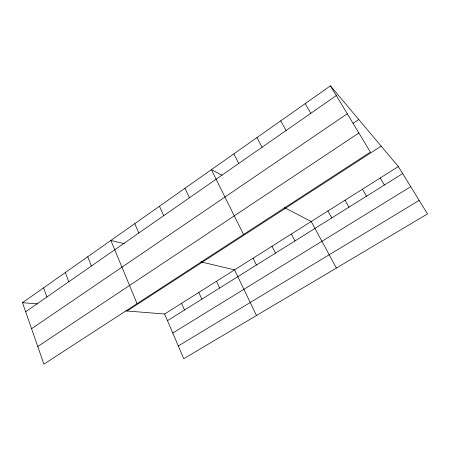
<?xml version="1.0" encoding="UTF-8"?>
<svg xmlns="http://www.w3.org/2000/svg" width="450" height="450" viewBox="0 0 450 450"><rect width="100%" height="100%" fill="white"/><g stroke="black" fill="none" stroke-linecap="round" stroke-linejoin="round"><path stroke-width="0.67" d="M330.429 85.843L370.395 152.1L43.898 364.157L22.5 302.687L330.429 85.843L398.346 166.551L427.5 213.93L183.769 358.706L164.632 313.999L125.663 310.899M25.661 311.771L336.296 95.569M31.562 328.714L347.271 113.766M353.031 123.373L358.768 119.514M37.761 346.522L358.864 132.981M127.063 311.006L381.156 146.126M164.632 313.999L398.346 166.551M167.484 320.659L402.671 173.588M172.778 333.034L410.732 186.677M178.312 345.966L419.169 200.391M22.5 302.687L37.598 303.891M124.346 243.658L110.88 240.452L137.07 303.643M200.936 261.883L234.551 269.887L256.483 315.512M221.946 175.168L211.376 169.684L243.546 234.489M284.332 207.557L311.22 221.518L336.409 268.037M380.199 177.998L384.401 185.012M362.424 189.214L366.508 196.2M305.196 103.618L310.809 113.304M345.009 200.199L348.975 207.163M280.699 120.864L286.082 130.517M327.943 210.966L331.796 217.907M256.922 137.61L262.074 147.223M291.369 234.045L294.986 240.93M233.826 153.877L238.759 163.451M271.986 246.274L275.479 253.125M253.052 258.216L256.427 265.039M184.984 188.269L189.478 197.752M216.478 281.289L219.634 288.051M198.81 292.438L201.859 299.166M159.463 206.241L163.738 215.668M181.53 303.339L184.477 310.033M134.775 223.622L138.836 232.999M87.739 256.748L91.412 266.006M65.317 272.537L68.811 281.739M43.583 287.843L46.901 296.989"/></g></svg>
